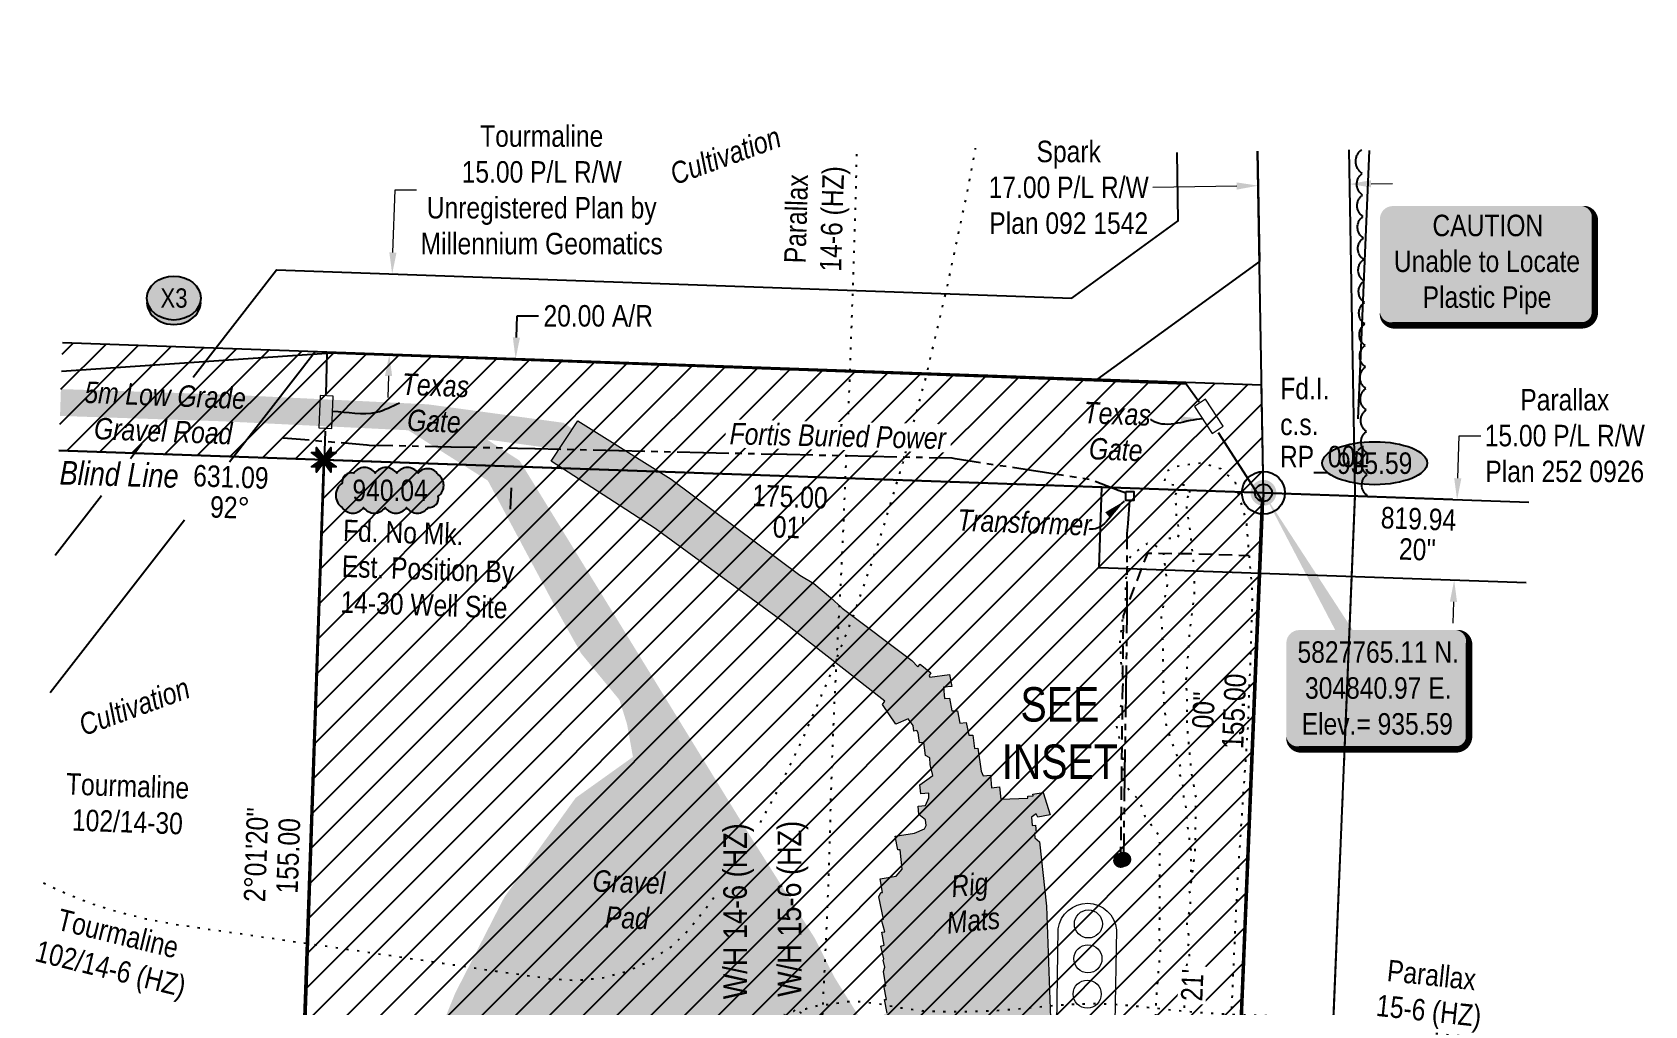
# Model space of a CAD drawing. Extents: x 303793 to 307741, y 5826902 to 5830455.
# Drawn here: x 306037 to 306787, y 5828066 to 5828519 of the extents above; entities that cross this region are included whole.
import ezdxf
from ezdxf.enums import TextEntityAlignment as Align

# ---------------------------------------------------------------- set-up
doc = ezdxf.new("R2010")
doc.units = 0
doc.header["$LTSCALE"] = 5
doc.header["$PDMODE"] = 35
doc.header["$PDSIZE"] = 0.5
for name, pattern in [('0', [1, 1, 0]), ('foc-ACCESSROAD', [3.75, 2.5, -1.25]), ('foc-DOT', [1, 0.2, -0.8]), ('foc-QUARTERLINE', [33, 25, -3, 2, -3]), ('foc-TOPO', [1, 0.2, -0.8]), ('POWERLINE5', [7.8, 2.4, -0.6, 0.6, -0.6, 0.6, -0.6, 2.4]), ('UG_PIPE', [1.875, 1.25, -0.625])]:
    doc.linetypes.add(name, pattern=pattern)
doc.layers.get('Defpoints').update_dxf_attribs({"color": 9})
for name, color, linetype in [('35', 37, 'Continuous'), ('AS-DRILL', 8, 'foc-DOT'), ('AS-DRILL-T', 8, 'Continuous'), ('AS-FENCE', 48, 'foc-FENCE'), ('AS-PIPE-UG', 44, 'UG_PIPE'), ('AS-POWER-EXISTING', 72, 'POWERLINE5'), ('AS-POWER-EXISTING-T', 72, 'Continuous'), ('AS-ROADS', 254, 'Continuous'), ('AS-SYMBOL', 7, 'Continuous'), ('CG-NOTES', 7, 'Continuous'), ('DETAIL-T', 7, 'Continuous'), ('F-RW', 190, 'Continuous'), ('F-WS', 190, 'foc-ACCESSROAD'), ('L-BD', 7, 'Continuous'), ('L-BD1', 253, 'Continuous'), ('L-MON', 1, 'Continuous'), ('L-SEC', 7, 'Continuous'), ('L-SECQ', 8, 'foc-QUARTERLINE'), ('P-CROSSINGS', 250, 'Continuous'), ('P-ELEVATION', 7, 'Continuous'), ('P-PROPOSED', 10, 'Continuous'), ('P-TXT', 4, 'Continuous'), ('T-BUSH', 110, '0'), ('T-GENERAL', 48, 'foc-TOPO')]:
    doc.layers.add(name, color=color, linetype=linetype)
for name, color, linetype, lineweight in [('AS-GENERAL', 48, 'Continuous', 18), ('C-WS-T', 13, 'Continuous', 9), ('F-RW-T', 190, 'Continuous', 9), ('F-WS-T', 190, 'Continuous', 9), ('T-TEXT', 48, 'Continuous', 18)]:
    doc.layers.add(name, color=color, linetype=linetype, lineweight=lineweight)
doc.layers.add('AS-STRUCTURE-H', color=7, linetype='Continuous', true_color=0xa8a8a8)
doc.layers.add('P-PROPOSED-EXISTING-H', color=7, linetype='Continuous', true_color=0xffeebd)
doc.styles.add('100L', font='ARIALN.TTF', dxfattribs={"height": 11})
doc.styles.add('80', font='ARIALN.TTF', dxfattribs={"height": 10})
doc.styles.add('80CG', font='ARIALN.TTF', dxfattribs={"height": 10})
doc.styles.add('80L', font='ARIALN.TTF', dxfattribs={"height": 10})
doc.styles.add('80LS', font='ARIALNI.TTF', dxfattribs={"height": 10})
doc.styles.add('Crossing', font='ARIALN.TTF', dxfattribs={"height": 10})
doc.styles.add('foc-LtypeFont', font='ARIALN.TTF', dxfattribs={"height": 7.35})
doc.linetypes.add('foc-FENCE', pattern='A,10,-1,["X",foc-LtypeFont,S=0.2,R=0,X=-0.625,Y=-0.75],-1.24', length=12.24)
doc.dimstyles.new('Compass 5 000', dxfattribs={"dimscale": 5, "dimtxt": 9, "dimasz": 2, "dimexe": 0.2, "dimexo": 0.0625, "dimgap": 0.5, "dimtad": 0, "dimtih": 1, "dimtoh": 1, "dimzin": 0, "dimdsep": 46, "dimtxsty": '80CG', "dimcen": 0.1, "dimse1": 1, "dimse2": 1, "dimclrd": 256, "dimclrt": 256, "dimaunit": 1, "dimadec": 4, "dimazin": 0, "dimtfac": 0.06, "dimtofl": 0, "dimtmove": 0, "dimatfit": 1, "dimfxl": 0.2, "dimtolj": 1, "dimtzin": 0, "dimlwd": -1, "dimarcsym": 0})
pattern_1 = [(45, (-851.238, 767.042), (-7.857126762, 7.857126762), [])]

# ---------------------------------------------------------------- blocks, each defined once
blk = doc.blocks.new('RISER')
h = blk.add_hatch(color=255)
h.dxf.hatch_style = 1
edge = h.paths.add_edge_path()
edge.add_arc((0, 0), 0.7, 0, 360)
blk.add_hatch(color=13).paths.add_polyline_path([(0.58, -0.15), (-0.58, -0.15, 0.774597)])
at = {"color": 13}
blk.add_line((-0.58, -0.15), (0.58, -0.15), dxfattribs=at)
blk.add_circle((0, 0), 0.6, dxfattribs=at)
blk = doc.blocks.new('fdia')
at = {"color": 255, "const_width": 1}
blk.add_lwpolyline([(-0.5, 0, 1), (0.5, 0, 1)], format="xyb", close=True, dxfattribs=at)
blk = doc.blocks.new('Fdiaa')
blk.add_blockref('fdia', (0, 0))
blk = doc.blocks.new('fdib')
at = {"color": 1, "const_width": 1.6}
blk.add_lwpolyline([(-0.4, 0, 1), (0.4, 0, 1)], format="xyb", close=True, dxfattribs=at)
at = {"color": 1}
blk.add_circle((0, 0), 0.8, dxfattribs=at)
blk = doc.blocks.new('Fdibb')
blk.add_blockref('fdib', (0, 0))
blk = doc.blocks.new('fdicc')
for name in ['Fdibb', 'Fdiaa']:
    blk.add_blockref(name, (0, 0))
blk = doc.blocks.new('FDI')
blk.add_blockref('fdicc', (0, 0))
blk = doc.blocks.new('TEMP')
h = blk.add_hatch(color=255)
h.dxf.hatch_style = 1
h.paths.add_polyline_path([(0, 0.25), (-0.67, 1.15), (-0.67, 0.67), (-1.15, 0.67), (-0.25, 0), (-1.15, -0.67), (-0.67, -0.67), (-0.67, -1.15), (0, -0.25), (0.67, -1.15), (0.67, -0.67), (1.15, -0.67), (0.25, 0), (1.15, 0.67), (0.67, 0.67), (0.67, 1.15)])
h.paths.add_polyline_path([(0.57, 0.85), (0.57, 0.57), (0.85, 0.57), (0.08, 0), (0.85, -0.57), (0.57, -0.57), (0.57, -0.85), (0, -0.08), (-0.57, -0.85), (-0.57, -0.57), (-0.85, -0.57), (-0.08, 0), (-0.85, 0.57), (-0.57, 0.57), (-0.57, 0.85), (0, 0.08)], flags=16)
h = blk.add_hatch(color=1)
h.dxf.hatch_style = 1
h.paths.add_polyline_path([(0, 0.08), (-0.57, 0.85), (-0.57, 0.57), (-0.85, 0.57), (-0.08, 0), (-0.85, -0.57), (-0.57, -0.57), (-0.57, -0.85), (0, -0.08), (0.57, -0.85), (0.57, -0.57), (0.85, -0.57), (0.08, 0), (0.85, 0.57), (0.57, 0.57), (0.57, 0.85)])
at = {"color": 1}
for p, q in [((-0.08, 0), (0.08, 0)), ((0, 0.08), (0, -0.08))]:
    blk.add_line(p, q, dxfattribs=at)
at = {"color": 255, "flags": 128}
blk.add_lwpolyline([(-0.25, 0), (-1.15, 0.67), (-0.67, 0.67), (-0.67, 1.15), (0, 0.25), (0.67, 1.15), (0.67, 0.67), (1.15, 0.67), (0.25, 0), (1.15, -0.67), (0.67, -0.67), (0.67, -1.15), (0, -0.25), (-0.67, -1.15), (-0.67, -0.67), (-1.15, -0.67)], close=True, dxfattribs=at)
at = {"color": 1, "flags": 128}
blk.add_lwpolyline([(-0.08, 0), (-0.85, 0.57), (-0.57, 0.57), (-0.57, 0.85), (0, 0.08), (0.57, 0.85), (0.57, 0.57), (0.85, 0.57), (0.08, 0), (0.85, -0.57), (0.57, -0.57), (0.57, -0.85), (0, -0.08), (-0.57, -0.85), (-0.57, -0.57), (-0.85, -0.57)], close=True, dxfattribs=at)
blk = doc.blocks.new('*D436')
at = {"layer": 'Defpoints', "color": 0, "transparency": 16777216}
for p in [(306606.97, 5828447.23), (306650.25, 5828401.8), (306607.75, 5828401.08)]:
    blk.add_point(p, dxfattribs=at)
at = {"layer": 'F-RW-T', "transparency": 16777216}
for p, q in [((306596.98, 5828447.07), (306557.87, 5828446.4)), ((306659.46, 5828448.12), (306669.46, 5828448.29))]:
    blk.add_line(p, q, dxfattribs=at)
for points in [[(306596.95, 5828448.73), (306597, 5828445.4), (306606.97, 5828447.23)], [(306659.44, 5828449.79), (306659.49, 5828446.46), (306649.47, 5828447.95)]]:
    blk.add_solid(points, dxfattribs=at)
at = {"layer": 'F-RW-T', "transparency": 16777216, "insert": (306518.78, 5828446.4), "char_height": 10, "attachment_point": 5, "style": '80CG'}
blk.add_mtext('\\A1;Spark\\P17.00 P/L R/W\\PPlan 092 1542', dxfattribs=at)
blk = doc.blocks.new('we')
at = {"layer": 'P-ELEVATION'}
h = blk.add_hatch(color=111, dxfattribs=at)
h.dxf.hatch_style = 1
edge = h.paths.add_edge_path()
edge.add_ellipse((0, 0), major_axis=(-24.38, 0), ratio=0.410256, start_angle=0, end_angle=360)
at = {"layer": 'P-ELEVATION', "color": 7, "flags": 128}
blk.add_lwpolyline([(0, 0, 12.5, 0, 0), (-12.42, -6.43, 0, 0, 0)], format="xyseb", dxfattribs=at)
at = {"layer": 'P-ELEVATION', "color": 7}
blk.add_ellipse((0, 0), major_axis=(-24.38, 0), ratio=0.410256, dxfattribs=at)
at = {"layer": 'P-ELEVATION', "style": '80'}
blk.add_attdef('ELEVATION', text='', height=10, dxfattribs=at).set_placement((0, 0), align=Align.MIDDLE_CENTER)
blk = doc.blocks.new('wa')
at = {"layer": 'P-ELEVATION'}
h = blk.add_hatch(color=111, dxfattribs=at)
h.dxf.hatch_style = 1
edge = h.paths.add_edge_path()
edge.add_arc((-17.35, -4.5), 6.1, 215, 325)
edge.add_arc((-7.35, -4.5), 6.1, 215, 325)
edge.add_arc((2.65, -4.5), 6.1, 215, 325)
edge.add_arc((12.65, -4.5), 6.1, 215, 325)
edge.add_arc((18.14, -3.7), 4.32, 263.43363, 373.43363)
edge.add_arc((18.85, 2.3), 6.1, 305, 415)
edge.add_arc((17.45, 4.39), 5.69, 30.69553, 140.69553)
edge.add_arc((8.05, 4.5), 6.1, 35, 145)
edge.add_arc((-1.95, 4.5), 6.1, 35, 145)
edge.add_arc((-11.95, 4.5), 6.1, 35, 145)
edge.add_arc((-18.04, 3.81), 4.33, 75.42608, 185.42608)
edge.add_arc((-18.36, -2.3), 6.96, 125, 235)
at = {"color": 240, "flags": 128}
blk.add_lwpolyline([(-22.35, -8, 0.520567), (-12.35, -8, 0.520567), (-2.35, -8, 0.520567), (7.65, -8, 0.520567), (17.65, -8, 0.520567), (22.35, -2.7, 0.520567), (22.35, 7.3, 0.520567), (13.05, 8, 0.520567), (3.05, 8, 0.520567), (-6.95, 8, 0.520567), (-16.95, 8, 0.520567), (-22.35, 3.4, 0.520567)], format="xyb", close=True, dxfattribs=at)
at = {"layer": 'P-ELEVATION', "color": 240, "flags": 128}
blk.add_lwpolyline([(0, 0, 12.5, 0, 0), (-12.42, -6.43, 0, 0, 0)], format="xyseb", dxfattribs=at)
at = {"layer": 'P-ELEVATION', "color": 240, "style": '80'}
blk.add_attdef('ELEVATION', text='', height=10, dxfattribs=at).set_placement((0, 0), align=Align.MIDDLE_CENTER)
blk = doc.blocks.new('*U447')
h = blk.add_hatch(color=254)
edge = h.paths.add_edge_path()
edge.add_line((-36.5, -28.5), (36.5, -28.5))
edge.add_arc((36.5, -22.5), 6, 270, 360)
edge.add_line((42.5, -22.5), (42.5, 21))
edge.add_arc((36.5, 21), 6, 0, 90)
edge.add_line((36.5, 27), (-36.5, 27))
edge.add_arc((-36.5, 21), 6, 90, 180)
edge.add_line((-42.5, 21), (-42.5, -22.5))
edge.add_arc((-36.5, -22.5), 6, 180, 270)
at = {"color": 1, "flags": 128}
blk.add_lwpolyline([(-53.18, 90.85, 0, 10, 0), (0, 0, 5, 5, 0)], format="xyseb", dxfattribs=at)
blk.add_lwpolyline([(-36.5, -28.5, 3, 3, 0), (36.5, -28.5, 3, 3, 0.414214), (42.5, -22.5, 3, 3, 0), (42.5, 21, 3, 0, 0.414214), (36.5, 27, 0, 0, 0), (-36.5, 27, 0, 0, 0.414214), (-42.5, 21, 0, 0, 0), (-42.5, -22.5, 0, 3, 0.414214)], format="xyseb", close=True, dxfattribs=at)
at = {"color": 1, "style": '80'}
blk.add_attdef('ENTER_TEXT_001', (-35.99, -5), '', height=10, dxfattribs=at)
blk = doc.blocks.new('*D450')
at = {"layer": 'Defpoints', "color": 0, "linetype": 'Continuous', "transparency": 16777216}
for p in [(306261.43, 5828366.62), (306275.3, 5828366.13), (306273.53, 5828316.16)]:
    blk.add_point(p, dxfattribs=at)
at = {"layer": 'P-TXT', "transparency": 16777216}
for p, q in [((306261.78, 5828376.61), (306262.13, 5828386.61)), ((306262.13, 5828386.61), (306272.13, 5828386.61)), ((306259.31, 5828306.66), (306258.96, 5828296.67))]:
    blk.add_line(p, q, dxfattribs=at)
at = {"layer": 'P-TXT', "linetype": 'Continuous', "transparency": 16777216}
for points in [[(306260.11, 5828376.67), (306263.44, 5828376.55), (306261.43, 5828366.62)], [(306257.64, 5828306.72), (306260.97, 5828306.6), (306259.66, 5828316.65)]]:
    blk.add_solid(points, dxfattribs=at)
at = {"layer": 'P-TXT', "linetype": 'Continuous', "transparency": 16777216, "insert": (306299.87, 5828386.61), "char_height": 10, "attachment_point": 5, "style": '80CG'}
blk.add_mtext('\\A1;20.00 A/R', dxfattribs=at)
blk = doc.blocks.new('*U498')
h = blk.add_hatch(color=50)
edge = h.paths.add_edge_path()
edge.add_line((-44, -28.5), (44, -28.5))
edge.add_arc((44, -22.5), 6, 270, 360)
edge.add_line((50, -22.5), (50, 21))
edge.add_arc((44, 21), 6, 0, 90)
edge.add_line((44, 27), (-44, 27))
edge.add_arc((-44, 21), 6, 90, 180)
edge.add_line((-50, 21), (-50, -22.5))
edge.add_arc((-44, -22.5), 6, 180, 270)
at = {"color": 240, "flags": 128}
blk.add_lwpolyline([(-44, -28.5, 3, 3, 0), (44, -28.5, 3, 3, 0.414214), (50, -22.5, 3, 3, 0), (50, 21, 3, 0, 0.414214), (44, 27, 0, 0, 0), (-44, 27, 0, 0, 0.414214), (-50, 21, 0, 0, 0), (-50, -22.5, 0, 3, 0.414214)], format="xyseb", close=True, dxfattribs=at)
at = {"color": 240, "style": '80'}
blk.add_attdef('ENTER_TEXT_001', (-26.85, -4.92), '', height=10, dxfattribs=at)
blk = doc.blocks.new('*D501')
at = {"layer": 'Defpoints', "color": 0, "transparency": 16777216}
for p in [(306203.11, 5828406.17), (306203.98, 5828406.14), (306201.79, 5828368.72)]:
    blk.add_point(p, dxfattribs=at)
at = {"layer": 'F-RW-T', "transparency": 16777216}
for p, q in [((306204.33, 5828416.13), (306205.36, 5828445.23)), ((306205.36, 5828445.23), (306215.36, 5828445.23)), ((306202.3, 5828358.7), (306201.95, 5828348.71))]:
    blk.add_line(p, q, dxfattribs=at)
for points in [[(306202.66, 5828416.19), (306206, 5828416.07), (306203.98, 5828406.14)], [(306200.64, 5828358.76), (306203.97, 5828358.64), (306202.65, 5828368.69)]]:
    blk.add_solid(points, dxfattribs=at)
at = {"layer": 'F-RW-T', "transparency": 16777216, "insert": (306273.56, 5828445.23), "char_height": 10, "attachment_point": 5, "style": '80CG'}
blk.add_mtext('\\A1;Tourmaline\\P15.00 P/L R/W\\PUnregistered Plan by\\PMillennium Geomatics', dxfattribs=at)
blk = doc.blocks.new('*D502')
at = {"layer": 'Defpoints', "color": 0, "transparency": 16777216}
for p in [(306719.49, 5828300.42), (306698.15, 5828263.65), (306718.16, 5828262.94)]:
    blk.add_point(p, dxfattribs=at)
at = {"layer": 'F-RW-T', "transparency": 16777216}
for p, q in [((306699.83, 5828311.12), (306700.53, 5828330.9)), ((306700.53, 5828330.9), (306710.53, 5828330.9)), ((306697.8, 5828253.66), (306697.45, 5828243.66))]:
    blk.add_line(p, q, dxfattribs=at)
for points in [[(306698.16, 5828311.18), (306701.5, 5828311.06), (306699.48, 5828301.12)], [(306696.14, 5828253.72), (306699.47, 5828253.6), (306698.15, 5828263.65)]]:
    blk.add_solid(points, dxfattribs=at)
at = {"layer": 'F-RW-T', "transparency": 16777216, "insert": (306749.61, 5828330.9), "char_height": 10, "attachment_point": 5, "style": '80CG'}
blk.add_mtext('\\A1;Parallax\\P15.00 P/L R/W\\PPlan 252 0926', dxfattribs=at)
blk = doc.blocks.new('xing2')
h = blk.add_hatch(color=50)
h.dxf.hatch_style = 1
edge = h.paths.add_edge_path()
edge.add_ellipse((0, 0), major_axis=(-12.5, 0), ratio=0.816297, start_angle=0, end_angle=360)
h = blk.add_hatch(color=250)
h.dxf.hatch_style = 1
edge = h.paths.add_edge_path()
edge.add_ellipse((0, -2.05), major_axis=(-12.5, 0), ratio=0.816297, start_angle=0, end_angle=180)
edge.add_line((12.5, -2.05), (12.5, 0))
edge.add_ellipse((0, 0), major_axis=(-12.5, 0), ratio=0.816297, start_angle=0, end_angle=180, ccw=False)
edge.add_line((-12.5, 0), (-12.5, -2.05))
at = {"color": 250}
blk.add_ellipse((0, 0), major_axis=(-12.5, 0), ratio=0.816297, dxfattribs=at)
blk.add_ellipse((0, -2.05), major_axis=(-12.5, 0), ratio=0.816297, start_param=0, end_param=3.141593, dxfattribs=at)
at = {"color": 250, "style": 'Crossing'}
blk.add_attdef('CROSSING', text='', height=9, dxfattribs=at).set_placement((0.09, 0.02), align=Align.MIDDLE_CENTER)
at = {"color": 250, "style": 'Crossing', "flags": 1}
for tag, p in [('OWNER', (0.09, -12.49)), ('DESCRIPTION', (0.09, -25.77)), ('LOCATION', (0.09, -39.3)), ('DWG_REF', (0.09, -52.84))]:
    blk.add_attdef(tag, text='', height=9, dxfattribs=at).set_placement(p, align=Align.MIDDLE_CENTER)

msp = doc.modelspace()

# ---------------------------------------------------------------- hatches: boundary and pattern name
at = {"layer": 'AS-ROADS'}
h = msp.add_hatch(color=256, dxfattribs=at)
h.dxf.hatch_style = 1
h.paths.add_polyline_path([(306210.766, 5828333.883), (306248.504, 5828310.002), (306281.377, 5828248.481), (306291.923, 5828229.593), (306309.763, 5828207.968), (306313.266, 5828196.712), (306316.019, 5828181.453), (306289.363, 5828162.427), (306256.166, 5828116.204), (306233.343, 5828071.646), (306216.687, 5828030.541), (306227.097, 5828013.371), (306232.822, 5827991.518), (306255.203, 5827983.713), (306299.655, 5827978.116), (306341.946, 5827982.29), (306382.272, 5827981.01), (306416.838, 5827978.451), (306436.041, 5828007.885), (306429, 5828048.197), (306409.797, 5828078.911), (306400.502, 5828097.339), (306370.601, 5828144.608), (306263.26, 5828319.33), (306245.703, 5828330.681)])
at = {"layer": 'AS-STRUCTURE-H'}
h = msp.add_hatch(color=256, dxfattribs=at)
h.dxf.hatch_style = 1
h.paths.add_polyline_path([(306277.903, 5828319.106), (306290.354, 5828337.896), (306333.729, 5828310.763), (306393.602, 5828266.074), (306400.255, 5828262.084), (306407.972, 5828255.699), (306413.294, 5828250.645), (306445.789, 5828226.408), (306448.52, 5828223.34), (306449.706, 5828224.592), (306454.647, 5828220.575), (306453.791, 5828219.323), (306454.12, 5828218.599), (306463.343, 5828219.784), (306464.397, 5828214.318), (306460.51, 5828213.857), (306461.037, 5828208.655), (306463.343, 5828208.853), (306464.337, 5828202.911), (306466.972, 5828202.846), (306468.158, 5828197.116), (306470.991, 5828197.511), (306472.32, 5828191.632), (306474.164, 5828191.632), (306474.889, 5828185.376), (306476.536, 5828185.507), (306478.058, 5828174.82), (306479.047, 5828172.647), (306482.34, 5828173.042), (306482.807, 5828167.036), (306486.628, 5828167.497), (306487.187, 5828161.878), (306499.824, 5828162.31), (306499.757, 5828163.176), (306502.22, 5828163.442), (306502.154, 5828164.107), (306506.881, 5828164.906), (306510.077, 5828154.523), (306504.351, 5828153.458), (306503.685, 5828155.056), (306501.43, 5828153.477), (306501.719, 5828149.645), (306503.399, 5828149.803), (306503.582, 5828146.234), (306502.9, 5828146.024), (306503.005, 5828143.872), (306505.21, 5828142.009), (306508.381, 5828111.997), (306511.098, 5828038.243), (306435.164, 5828030.676), (306434.466, 5828038.086), (306437.931, 5828038.765), (306432.863, 5828061.79), (306434.366, 5828062.284), (306433.095, 5828068.594), (306434.027, 5828068.636), (306432.714, 5828074.943), (306433.688, 5828075.07), (306432.585, 5828081.716), (306433.223, 5828083.671), (306432.5, 5828086.987), (306432.713, 5828087.582), (306431.435, 5828093.466), (306432.881, 5828093.848), (306431.775, 5828099.969), (306433.264, 5828100.139), (306431.69, 5828105.717), (306432.626, 5828106.014), (306430.456, 5828116.397), (306431.307, 5828118.395), (306432.072, 5828118.48), (306431.009, 5828124.771), (306438.475, 5828126.003), (306441.225, 5828129.339), (306440.432, 5828138.247), (306439.322, 5828138.204), (306438.041, 5828144.693), (306447.054, 5828145.985), (306451.751, 5828147.992), (306452.52, 5828149.571), (306452.178, 5828152.175), (306449.018, 5828154.694), (306448.722, 5828158.596), (306452.181, 5828158.852), (306453.675, 5828162.481), (306453.675, 5828164.572), (306449.96, 5828164.316), (306449.533, 5828168.5), (306452.78, 5828170.816), (306455.565, 5828172.853), (306454.333, 5828177.985), (306454.128, 5828181.132), (306452.075, 5828182.158), (306451.39, 5828188.247), (306449.405, 5828188.111), (306448.789, 5828192.695), (306448.173, 5828193.721), (306446.736, 5828193.516), (306446.39, 5828196.058), (306444.131, 5828199.205), (306438.314, 5828196.674), (306432.154, 5828205.91), (306433.235, 5828207.417), (306385.934, 5828244.386), (306326.36, 5828287.682)])
at = {"layer": 'P-PROPOSED-EXISTING-H'}
h = msp.add_hatch(dxfattribs=at)
h.set_pattern_fill('ANSI31', color=256, scale=3.499734, style=0)
h.set_pattern_definition(pattern_1)
h.paths.add_polyline_path([(306048.854, 5828324.097), (306609.389, 5828304.305), (306608.545, 5828354.362), (306050.618, 5828374.062)])
h = msp.add_hatch(dxfattribs=at)
h.set_pattern_fill('ANSI31', color=256, scale=3.499734, style=0)
h.set_pattern_definition(pattern_1)
h.paths.add_polyline_path([(306609.389, 5828304.305), (306593.506, 5827917.16), (306158.46, 5827932.521), (306172.132, 5828319.744)])

# ---------------------------------------------------------------- linework, layer by layer
at = {"layer": '35', "color": 3}
msp.add_circle((306609.391, 5828304.338), 9.999, dxfattribs=at)
at = {"layer": 'AS-DRILL', "flags": 128}
for points in [[(306375.355, 5828151.046), (306383.879, 5828166.811), (306395.473, 5828190.842), (306407.297, 5828218.116), (306419.26, 5828248.862), (306430.783, 5828282.379), (306441.763, 5828318.569), (306452.349, 5828358.078), (306462.139, 5828399.545), (306471.234, 5828442.416), (306475.476, 5828464.716)], [(306403.825, 5828051.273), (306403.829, 5828051.383), (306404.555, 5828068.292), (306405.433, 5828085.896), (306406.255, 5828103.953), (306407.028, 5828122.687), (306407.641, 5828141.778), (306408.137, 5828161.098), (306408.782, 5828180.988), (306409.606, 5828201.622), (306410.612, 5828222.423), (306411.714, 5828243.121), (306412.863, 5828264.367), (306413.859, 5828285.519), (306414.776, 5828307.85), (306415.804, 5828330.452), (306416.774, 5828353.482), (306417.568, 5828375.868), (306417.821, 5828382.814), (306418.364, 5828398.905), (306419.138, 5828422.042), (306419.818, 5828445.334), (306420.071, 5828455.407), (306420.181, 5828465.33)], [(306041.749, 5828122.883), (306052.779, 5828117.725), (306064.826, 5828113.04), (306077.059, 5828109.248), (306089.423, 5828106.227), (306101.985, 5828103.773), (306114.398, 5828101.975), (306126.812, 5828100.203), (306139.324, 5828098.377), (306151.936, 5828096.546), (306164.474, 5828094.744), (306177.086, 5828092.914), (306189.673, 5828091.084), (306202.285, 5828089.254), (306214.945, 5828087.372), (306227.357, 5828085.549), (306239.818, 5828083.7), (306252.405, 5828081.87), (306264.894, 5828080.095), (306277.358, 5828078.321), (306289.736, 5828077.525), (306301.592, 5828078.678), (306312.868, 5828081.605), (306323.719, 5828086.425), (306333.723, 5828093.206), (306338.916, 5828097.927), (306342.13, 5828101.351), (306342.576, 5828101.859), (306351.48, 5828113.062), (306354.181, 5828117.001)], [(306391.385, 5828063.743), (306391.385, 5828063.743), (306391.178, 5828063.576), (306390.685, 5828063.12), (306390.015, 5828062.647), (306388.968, 5828062.113), (306387.996, 5828061.576), (306387.004, 5828061.166), (306386.505, 5828061.211), (306386.316, 5828061.493), (306386.067, 5828061.528), (306386.886, 5828061.346), (306388.777, 5828061.095), (306390.642, 5828060.795), (306392.608, 5828060.541), (306394.657, 5828060.459), (306396.061, 5828059.928), (306396.847, 5828058.921), (306397.18, 5828058.482), (306397.929, 5828057.827), (306397.956, 5828057.876), (306396.813, 5828058.697), (306395.738, 5828059.34), (306395.141, 5828060.065), (306394.877, 5828060.976), (306394.513, 5828061.866), (306393.897, 5828062.742), (306393.627, 5828063.503), (306393.697, 5828064.001), (306393.713, 5828064.4), (306393.919, 5828064.542), (306394.739, 5828064.409), (306395.759, 5828064.269), (306396.084, 5828064.256), (306396.414, 5828064.368), (306397.049, 5828064.592), (306399.304, 5828065.303), (306402.832, 5828065.937), (306407.253, 5828066.386), (306412.341, 5828067.234), (306417.821, 5828067.866), (306423.59, 5828067.61), (306430.754, 5828066.573), (306439.995, 5828064.903), (306450.894, 5828063.417), (306462.96, 5828062.935), (306475.054, 5828063.177), (306486.506, 5828063.62), (306497.274, 5828064.491), (306507.8, 5828065.547), (306518.793, 5828066.409), (306530.367, 5828066.772), (306542.608, 5828066.308), (306555.344, 5828065.073), (306569.095, 5828063.573), (306582.384, 5828062.417), (306594.815, 5828061.695), (306606.809, 5828061.291), (306619.099, 5828060.8), (306631.632, 5828059.498), (306643.883, 5828058.033), (306655.896, 5828056.853), (306669.069, 5828055.301), (306682.514, 5828053.637), (306695.643, 5828052.237), (306708.409, 5828051.127), (306720.117, 5828050.459), (306729.442, 5828050.311)]]:
    msp.add_lwpolyline(points, dxfattribs=at)
at = {"layer": 'AS-FENCE', "flags": 128}
for points in [[(306050.156, 5828360.966), (306173.516, 5828369.326), (306173.178, 5828350.221)], [(306174.183, 5828369.526), (306573.501, 5828355.021), (306579.466, 5828346.661)], [(306588.283, 5828332.411), (306608.538, 5828301.131), (306592.883, 5827917.691), (306159.546, 5827933.258), (306172.983, 5828333.016)]]:
    msp.add_lwpolyline(points, dxfattribs=at)
at = {"layer": 'AS-GENERAL', "flags": 128}
for points in [[(306170.506, 5828349.576), (306169.826, 5828334.518), (306175.973, 5828334.231), (306176.583, 5828349.348)], [(306577.283, 5828344.573), (306585.538, 5828331.896), (306590.618, 5828335.281), (306582.391, 5828347.913)]]:
    msp.add_lwpolyline(points, close=True, dxfattribs=at)
msp.add_lwpolyline([(306434.366, 5828062.284), (306433.095, 5828068.594), (306434.027, 5828068.636), (306432.714, 5828074.943), (306433.688, 5828075.07), (306432.585, 5828081.716), (306433.223, 5828083.671), (306432.5, 5828086.987), (306432.713, 5828087.582), (306431.435, 5828093.466), (306432.881, 5828093.848), (306431.775, 5828099.969), (306433.264, 5828100.139), (306431.69, 5828105.717), (306432.626, 5828106.014), (306430.456, 5828116.397), (306431.307, 5828118.395), (306432.072, 5828118.48), (306431.009, 5828124.771), (306438.475, 5828126.003), (306441.225, 5828129.339), (306440.432, 5828138.247), (306439.322, 5828138.204), (306438.041, 5828144.693), (306447.054, 5828145.985), (306451.751, 5828147.992), (306452.52, 5828149.571), (306452.178, 5828152.175), (306449.018, 5828154.694), (306448.722, 5828158.596), (306452.181, 5828158.852), (306453.675, 5828162.481), (306453.675, 5828164.572), (306449.96, 5828164.316), (306449.533, 5828168.5), (306452.78, 5828170.816), (306455.565, 5828172.853), (306454.333, 5828177.985), (306454.128, 5828181.132), (306452.075, 5828182.158), (306451.39, 5828188.247), (306449.405, 5828188.111), (306448.789, 5828192.695), (306448.173, 5828193.721), (306446.736, 5828193.516), (306446.39, 5828196.058), (306444.131, 5828199.205), (306438.314, 5828196.674), (306432.154, 5828205.91), (306433.235, 5828207.417), (306385.934, 5828244.386), (306326.36, 5828287.682), (306277.903, 5828319.106), (306290.354, 5828337.896), (306333.729, 5828310.763), (306393.602, 5828266.074), (306400.255, 5828262.084), (306407.972, 5828255.699), (306413.294, 5828250.645), (306445.789, 5828226.408), (306448.52, 5828223.34), (306449.706, 5828224.592), (306454.647, 5828220.575), (306453.791, 5828219.323), (306454.12, 5828218.599), (306463.343, 5828219.784), (306464.397, 5828214.318), (306460.51, 5828213.857), (306461.037, 5828208.655), (306463.343, 5828208.853), (306464.337, 5828202.911), (306466.972, 5828202.846), (306468.158, 5828197.116), (306470.991, 5828197.511), (306472.32, 5828191.632), (306474.164, 5828191.632), (306474.889, 5828185.376), (306476.536, 5828185.507), (306478.058, 5828174.82), (306479.047, 5828172.647), (306482.34, 5828173.042), (306482.807, 5828167.036), (306486.628, 5828167.497), (306487.187, 5828161.878), (306499.824, 5828162.31), (306499.757, 5828163.176), (306502.22, 5828163.442), (306502.154, 5828164.107), (306506.881, 5828164.906), (306510.077, 5828154.523), (306504.351, 5828153.458), (306503.685, 5828155.056), (306501.43, 5828153.477), (306501.719, 5828149.645), (306503.399, 5828149.803), (306503.582, 5828146.234), (306502.9, 5828146.024), (306503.005, 5828143.872), (306505.21, 5828142.009), (306508.381, 5828111.997), (306511.098, 5828038.243)], dxfattribs=at)
msp.add_lwpolyline([(306513.92, 5828101.436, -0.8978526), (306541.04, 5828101.054), (306540.246, 5828057.896, -0.9212411), (306513.296, 5828057.122)], format="xyb", close=True, dxfattribs=at)
at = {"layer": 'AS-GENERAL'}
for centre in [(306527.944, 5828103.774), (306527.726, 5828087.573), (306527.378, 5828071.151)]:
    msp.add_circle(centre, 6.526, dxfattribs=at)
at = {"layer": 'AS-PIPE-UG', "flags": 128}
msp.add_lwpolyline([(306543.008, 5828133.341), (306544.298, 5828247.188), (306555.538, 5828276.251), (306576.301, 5828276.141), (306602.776, 5828275.128)], dxfattribs=at)
at = {"layer": 'AS-POWER-EXISTING', "flags": 128}
for points in [[(306153.328, 5828329.941), (306193.318, 5828326.581), (306262.331, 5828325.148), (306348.918, 5828323.118), (306464.448, 5828320.561), (306528.791, 5828310.608), (306545.328, 5828304.268)], [(306544.358, 5828133.826), (306546.006, 5828246.601), (306545.993, 5828285.488), (306547.286, 5828300.836)]]:
    msp.add_lwpolyline(points, dxfattribs=at)
at = {"layer": 'AS-POWER-EXISTING', "linetype": 'Continuous', "flags": 128}
msp.add_lwpolyline([(306545.328, 5828304.913), (306549.159, 5828304.913), (306549.159, 5828300.836), (306545.328, 5828300.836)], close=True, dxfattribs=at)
at = {"layer": 'AS-ROADS', "const_width": 12.499, "flags": 128}
msp.add_lwpolyline([(306284.422, 5828328.944), (306281.451, 5828330.913), (306219.88, 5828339.292), (306124.813, 5828343.871), (306049.64, 5828346.353)], dxfattribs=at)
at = {"layer": 'F-RW', "flags": 128}
for points in [[(306111.425, 5828358.085), (306150.218, 5828408.036), (306520.309, 5828394.969), (306569.749, 5828430.831), (306569.212, 5828462.624)], [(306606.704, 5828463.258), (306607.571, 5828411.942), (306531.92, 5828357.068), (306168.089, 5828369.914), (306128.287, 5828318.664)], [(306657.937, 5827768.209), (306658.966, 5827790.819), (306632.082, 5827820.264), (306591.36, 5827864.866), (306609.391, 5828304.338), (306606.704, 5828463.258)], [(306649.194, 5828463.977), (306651.902, 5828303.826), (306634.538, 5827880.602), (306663.466, 5827848.918), (306702.219, 5827806.473), (306700.39, 5827766.278)], [(306082.146, 5828320.383), (306084.041, 5828322.823), (306087.555, 5828327.348)], [(306731.629, 5828262.469), (306532.905, 5828269.485), (306534.228, 5828306.959), (306732.952, 5828299.942)], [(306047.131, 5828275.296), (306068.764, 5828303.152)], [(306107.305, 5828291.646), (306044.869, 5828211.251)]]:
    msp.add_lwpolyline(points, dxfattribs=at)
at = {"layer": 'F-WS', "flags": 128}
msp.add_lwpolyline([(306048.854, 5828324.097), (306172.132, 5828319.744), (306159.783, 5827969.989), (306036.504, 5827974.342)], dxfattribs=at)
at = {"layer": 'L-SEC', "flags": 128}
msp.add_lwpolyline([(306697.343, 5828301.2), (306048.854, 5828324.097)], dxfattribs=at)
at = {"layer": 'L-SECQ'}
msp.add_line((306658.548, 5828463.588), (306651.86, 5828302.806), dxfattribs=at)
at = {"layer": 'L-SECQ', "flags": 128}
msp.add_lwpolyline([(306651.86, 5828302.806), (306634.538, 5827880.602), (306632.082, 5827820.264), (306630.106, 5827772.12)], dxfattribs=at)
at = {"layer": 'P-PROPOSED', "flags": 128}
msp.add_lwpolyline([(306048.854, 5828324.097), (306609.389, 5828304.305), (306608.545, 5828354.362), (306050.618, 5828374.062)], dxfattribs=at)
msp.add_lwpolyline([(306609.389, 5828304.305), (306593.506, 5827917.16), (306158.46, 5827932.521), (306172.132, 5828319.744)], close=True, dxfattribs=at)
at = {"layer": 'T-BUSH', "flags": 128}
msp.add_lwpolyline([(306657.859, 5828302.905, -0.5205671), (306657.694, 5828312.903, -0.5205671), (306657.528, 5828322.901, -0.5205671), (306657.363, 5828332.898, -0.5205671), (306657.198, 5828342.896, -0.5205671), (306657.032, 5828352.894, -0.5205671), (306656.867, 5828362.892, -0.5205671), (306656.701, 5828372.89, -0.5205671), (306656.536, 5828382.888, -0.5205671), (306656.371, 5828392.886, -0.5205671), (306656.205, 5828402.884, -0.5205671), (306656.04, 5828412.881, -0.5205671), (306655.875, 5828422.879, -0.5205671), (306655.709, 5828432.877, -0.5205671), (306655.544, 5828442.875, -0.5205671), (306655.378, 5828452.873, -0.5205671), (306655.193, 5828464.076, -0.5205671)], format="xyb", dxfattribs=at)
at = {"layer": 'T-GENERAL', "flags": 128}
for points in [[(306575.194, 5828304.54), (306574.297, 5828307.817), (306566.787, 5828307.985), (306563.472, 5828309.495), (306564.399, 5828314.533), (306569.231, 5828316.813), (306580.705, 5828318.423), (306589.491, 5828315.607), (306596.185, 5828309.258), (306601.335, 5828291.241), (306604.266, 5828256.536), (306602.212, 5828197.484), (306597.234, 5828124.095), (306594.665, 5828068.283), (306591.918, 5828013.134), (306590.028, 5827957.978), (306588.484, 5827933.097), (306586.334, 5827927.902), (306583.032, 5827925.814), (306580.403, 5827924.197), (306580.403, 5827922.85), (306578.103, 5827920.684), (306572.914, 5827919.674), (306569.537, 5827925.33), (306569.763, 5827928.126)], [(306575.819, 5828122.806), (306577.66, 5828137.317), (306578.023, 5828162.663), (306575.994, 5828173.99), (306573.965, 5828195.46), (306573.965, 5828205.773), (306573.458, 5828217.157), (306575.15, 5828239.641), (306576.272, 5828248.23), (306577.268, 5828257.057), (306577.338, 5828267.959), (306575.088, 5828288.976), (306573.701, 5828297.078), (306574.235, 5828302.301), (306575.194, 5828304.54), (306572.848, 5828305.713), (306569.329, 5828305.286), (306568.156, 5828303.048), (306568.583, 5828298.997), (306568.796, 5828293.453), (306570.182, 5828286.524), (306569.436, 5828282.899), (306564.957, 5828283.113)], [(306569.763, 5827928.126), (306566.811, 5827935.32), (306565.704, 5827939.194), (306565.642, 5827946.265), (306565.396, 5827956.964), (306565.54, 5827968.908), (306565.048, 5827980.725), (306564.557, 5827983.971), (306565.147, 5827985.643), (306567.213, 5827993.624), (306566.82, 5828004.343), (306567.239, 5828009.155), (306566.253, 5828011.065), (306566.376, 5828014.639), (306567.239, 5828015.686), (306567.424, 5828017.412), (306566.869, 5828018.213), (306566.992, 5828020.246), (306567.301, 5828025.07), (306567.855, 5828025.933), (306567.362, 5828027.597), (306567.301, 5828029.569), (306567.671, 5828031.356), (306569.276, 5828042.156), (306568.474, 5828043.389), (306568.721, 5828045.237), (306569.399, 5828046.778), (306570.755, 5828050.722), (306570.635, 5828052.66), (306570.82, 5828056.11), (306571.437, 5828058.452), (306572.484, 5828059.992), (306572.671, 5828065.37), (306573.472, 5828073.757), (306574.397, 5828078.07), (306574.335, 5828079.981), (306573.226, 5828081.706), (306573.657, 5828083.863), (306574.027, 5828086.204), (306574.829, 5828086.772), (306574.952, 5828089.298), (306573.966, 5828092.194), (306575.137, 5828096.021), (306574.386, 5828100.473), (306573.728, 5828105.077), (306574.541, 5828107.592), (306575.431, 5828111.152), (306575.432, 5828117.699), (306575.006, 5828119.247), (306575.819, 5828122.806), (306575.686, 5828132.131), (306575.686, 5828138.142), (306575.067, 5828140.679), (306574.943, 5828144.083), (306574.634, 5828144.887), (306574.386, 5828147.858), (306574.077, 5828150.333), (306573.455, 5828156.229), (306573.331, 5828158.952), (306572.65, 5828160.313), (306572.155, 5828164.707), (306572.093, 5828167.925), (306571.471, 5828170.362), (306570.914, 5828171.352), (306570.852, 5828172.528), (306570.295, 5828173.828), (306570.852, 5828174.88), (306570.914, 5828176.674), (306570.171, 5828178.778), (306570.047, 5828180.14), (306566.689, 5828188.755), (306564.242, 5828196.093), (306563.1, 5828208.486), (306562.613, 5828234.79), (306561.961, 5828246.857), (306564.736, 5828261.757), (306562.942, 5828276.433), (306558.537, 5828280.51), (306555.275, 5828280.836), (306549.239, 5828276.27), (306546.303, 5828273.172), (306545.161, 5828262.246), (306545.161, 5828251.484), (306543.693, 5828244.798), (306542.551, 5828235.666), (306543.04, 5828226.208), (306544.019, 5828216.913), (306543.569, 5828207.625), (306541.935, 5828199.782), (306540.954, 5828195.86), (306542.752, 5828187.852), (306543.896, 5828180.335), (306543.733, 5828171.021), (306544.564, 5828168.732), (306551.485, 5828161.297), (306554.275, 5828153.747), (306560.99, 5828144.763), (306561.095, 5828129.879), (306561.095, 5828113.873), (306560.888, 5828097.041), (306561.405, 5828092.085), (306559.652, 5828072.611), (306559.133, 5828062.217), (306558.718, 5828058.276), (306558.096, 5828056.409), (306558.199, 5828054.128), (306559.548, 5828052.987), (306558.926, 5828045.832), (306558.511, 5828041.58), (306558.407, 5828039.921), (306558.096, 5828037.743), (306558.303, 5828035.046), (306557.265, 5828033.768), (306553.82, 5828033.638), (306550.635, 5828033.768), (306546.93, 5828036.692)]]:
    msp.add_lwpolyline(points, dxfattribs=at)

# ---------------------------------------------------------------- block references
at = {"layer": 'AS-SYMBOL', "xscale": 4.999619900000007, "yscale": 4.999619900000007, "zscale": 4.999619900000007}
for p in [(306542.996, 5828133.351), (306544.388, 5828133.821)]:
    msp.add_blockref('RISER', p, dxfattribs=at)
at = {"layer": 'CG-NOTES', "color": 3}
ref = msp.add_blockref('*U498', (306713.602, 5828410.757), dxfattribs=dict(at, xscale=0.99992398, yscale=0.99992398, zscale=0.99992398))
ref.add_attrib('ENTER_TEXT_001', 'CAUTION', (306688.037, 5828423.722), dxfattribs={"layer": '0', "color": 240, "height": 9.9992, "style": '80'})
ref.add_attrib('ENTER_TEXT_002', 'Unable to Locate', (306670.102, 5828407.057), dxfattribs={"layer": '0', "color": 240, "height": 9.99924, "style": '80'})
ref.add_attrib('ENTER_TEXT_003', 'Plastic Pipe', (306683.484, 5828390.392), dxfattribs={"layer": '0', "color": 240, "height": 9.99924, "style": '80'})
at = {"layer": 'DETAIL-T', "color": 2}
ref = msp.add_blockref('*U447', (306662.565, 5828213.492), dxfattribs=dict(at, xscale=0.99992398, yscale=0.99992398, zscale=0.99992398))
ref.add_attrib('ENTER_TEXT_001', '5827765.11 N.', (306625.249, 5828225.263), dxfattribs={"layer": '0', "color": 1, "height": 9.99924, "style": '80'})
ref.add_attrib('ENTER_TEXT_002', '304840.97 E.', (306628.748, 5828208.557), dxfattribs={"layer": '0', "color": 1, "height": 9.99924, "style": '80'})
ref.add_attrib('ENTER_TEXT_003', 'Elev.= 935.59', (306627.179, 5828191.85), dxfattribs={"layer": '0', "color": 1, "height": 9.99924, "style": '80'})
at = {"layer": 'L-MON', "color": 6, "xscale": 4.999619900000025, "yscale": 4.999619900000025, "zscale": 4.999619900000025}
msp.add_blockref('TEMP', (306172.132, 5828319.744), dxfattribs=at)
at = {"layer": 'L-MON', "xscale": 4.999619900000025, "yscale": 4.999619900000025, "zscale": 4.999619900000025}
msp.add_blockref('FDI', (306609.391, 5828304.338), dxfattribs=at)
at = {"layer": 'P-CROSSINGS', "color": 4, "xscale": 0.99992398, "yscale": 0.99992398, "zscale": 0.99992398}
msp.add_blockref('xing2', (306102.374, 5828394.936), dxfattribs=at).add_auto_attribs({'CROSSING': 'X3'})
at = {"layer": 'P-ELEVATION', "xscale": 0.99992398, "yscale": 0.99992398, "zscale": 0.99992398}
for name, p, values in [('we', (306661.158, 5828318.136), {'ELEVATION': '935.59'}), ('wa', (306203.028, 5828305.497), {'ELEVATION': '940.04'})]:
    msp.add_blockref(name, p, dxfattribs=at).add_auto_attribs(values)

# ---------------------------------------------------------------- texts
at = {"layer": '35', "color": 3, "style": '80'}
msp.add_attdef('RP_001', (306617.078, 5828316.205), 'RP', height=9.9992, dxfattribs=at)
at = {"layer": 'AS-DRILL-T', "char_height": 9.99983, "attachment_point": 1, "style": '80L'}
for s, width, insert, rotation in [('\\pi3.99263;Parallax\\P\\pi0.6639;14-6 (HZ)', 48.40749, (306386.217, 5828407.291), 88.326816), ('\\pi7.09626;Tourmaline\\P\\pi0.6639;102/14-6 (HZ)', 70.70588, (306042.911, 5828112.694), 346.267865), ('\\pi3.99263;Parallax\\P\\pi0.6639;15-6 (HZ)', 48.40749, (306663.647, 5828087.645), 353.912521)]:
    msp.add_mtext_dynamic_manual_height_columns(s, width=width, gutter_width=49.996, heights=[0], dxfattribs=dict(at, insert=insert, rotation=rotation))
at = {"layer": 'AS-POWER-EXISTING', "linetype": 'Continuous', "insert": (306466.458, 5828296.803), "char_height": 9.99925, "attachment_point": 1, "rotation": 357.779406, "style": '100L'}
msp.add_mtext_dynamic_manual_height_columns('\\pi0.76277;{\\fArial Narrow|b0|i1|c0|p34;Transformer}', width=63.47177, gutter_width=55, heights=[0], dxfattribs=at)
at = {"layer": 'C-WS-T', "char_height": 10.99918, "attachment_point": 1, "rotation": 90, "style": '100L'}
for s, insert in [('W/H 14-6 (HZ)', (306358.026, 5828068.735)), ('W/H 15-6 (HZ)', (306383.294, 5828069.861))]:
    msp.add_mtext_dynamic_manual_height_columns(s, width=86.44958, gutter_width=55, heights=[0], dxfattribs=dict(at, insert=insert))
at = {"layer": 'DETAIL-T', "color": 3, "insert": (306514.653, 5828192.486), "char_height": 15.9988, "width": 53.78756, "attachment_point": 5, "style": '80CG'}
msp.add_mtext('SEE\\PINSET', dxfattribs=at)
at = {"layer": 'F-WS-T', "insert": (306052.235, 5828174.007), "char_height": 9.99924, "attachment_point": 1, "rotation": 357.977788, "style": '100L'}
msp.add_mtext_dynamic_manual_height_columns('\\pi0.19323;Tourmaline\\P\\pi3.54905;102/14-30', width=56.89649, gutter_width=55, heights=[0], dxfattribs=at)
at = {"layer": 'L-BD', "style": '80L'}
for s, p in [('819.94', (306681.55, 5828292.252)), ("20''", (306681.047, 5828278.012))]:
    msp.add_text(s, height=9.9992, rotation=357.9778, dxfattribs=at).set_placement(p, align=Align.MIDDLE)
at = {"layer": 'L-BD1', "style": '80L'}
for s, rotation, p in [('631.09', 357.9778, (306128.94, 5828311.781)), ('175.00', 357.9778, (306389.087, 5828302.579)), ('92°', 357.9778, (306128.437, 5828297.541)), ("01'", 357.9778, (306388.584, 5828288.339)), ('155.00', 87.6506, (306595.714, 5828202.723)), ("00''", 87.6506, (306581.477, 5828203.307)), ("2°01'20''", 87.9778, (306140.631, 5828136.01)), ('155.00', 87.9778, (306155.621, 5828135.481))]:
    msp.add_text(s, height=9.9992, rotation=rotation, dxfattribs=at).set_placement(p, align=Align.MIDDLE)
at = {"layer": 'L-MON', "insert": (306617.19, 5828357.854), "char_height": 9.9993, "attachment_point": 1, "style": '80L'}
msp.add_mtext_dynamic_manual_height_columns('Fd.I.\\Pc.s.', width=22.04241, gutter_width=50, heights=[0], dxfattribs=at)
at = {"layer": 'L-MON', "insert": (306181.338, 5828291.913), "char_height": 9.99925, "attachment_point": 1, "rotation": 357.977788, "style": '80L'}
msp.add_mtext_dynamic_manual_height_columns('Fd. No Mk.\\PEst. Position By\\P14-30 Well Site', width=80.23041, gutter_width=50, heights=[0], dxfattribs=at)
at = {"layer": 'L-SEC', "insert": (306049.457, 5828319.234), "char_height": 10.99918, "attachment_point": 1, "rotation": 358.350005, "style": '100L'}
msp.add_mtext_dynamic_manual_height_columns('{\\fArial Narrow|b0|i1|c0|p34;Blind Line}', width=55.36107, gutter_width=55, heights=[0], dxfattribs=at)
at = {"layer": 'T-TEXT', "style": '80LS'}
for p in [(306358.996, 5828461.299), (306083.945, 5828204.987)]:
    msp.add_text('Cultivation', height=9.99925, rotation=20, dxfattribs=at).set_placement(p, align=Align.MIDDLE_CENTER)
at = {"layer": 'T-TEXT', "attachment_point": 1, "style": '100L'}
for s, width, insert, char_height, rotation in [('\\pi0.76277;{\\fArial Narrow|b0|i1|c0|p34;Texas \\P\\pi3.91396;Gate}', 31.27092, (306207.96, 5828360.006), 9.99925, 357.779406), ('\\pi0.44901;{\\fArial Narrow|b0|i1|c0|p34;5m Low Grade \\P\\pi5.59528;Gravel Road}', 74.94431, (306060.578, 5828356.204), 9.99925, 357.779406), ('\\pi0.76277;{\\fArial Narrow|b0|i1|c0|p34;Texas \\P\\pi3.91396;Gate}', 31.27092, (306525.2, 5828346.791), 9.99925, 357.779406), ('\\pi2.32224;{\\fArial Narrow|b0|i1|c0|p34;Gravel \\P\\pi8.68601;Pad}', 37.75928, (306295.122, 5828128.979), 9.99924, 357.977788), ('\\pi5.3943;{\\fArial Narrow|b0|i1|c0|p34;Rig \\P\\pi1.57127;Mats}', 27.39035, (306458.281, 5828125.604), 9.99924, 5.690964)]:
    msp.add_mtext_dynamic_manual_height_columns(s, width=width, gutter_width=55, heights=[0], dxfattribs=dict(at, insert=insert, char_height=char_height, rotation=rotation))

# ---------------------------------------------------------------- dimensions: what is measured, and where the dimension line sits
at = {"layer": 'F-RW-T', "color": 4}
for base, p1, p2, angle, text, picture, middle in [((306203.977, 5828406.138), (306201.786, 5828368.725), (306203.108, 5828406.169), 87.9778, 'Tourmaline\\P15.00 P/L R/W\\PUnregistered Plan by\\PMillennium Geomatics', '*D501', (306273.556, 5828445.234)), ((306698.154, 5828263.651), (306719.488, 5828300.418), (306718.164, 5828262.944), 267.977788, 'Parallax\\P15.00 P/L R/W\\PPlan 252 0926', '*D502', (306749.615, 5828330.901))]:
    dim = msp.add_linear_dim(base=base, p1=p1, p2=p2, angle=angle, text=text, dimstyle='Compass 5 000', dxfattribs=at)
    dim.commit()
    dim.dimension.update_dxf_attribs({"geometry": picture, "text_midpoint": middle, "dimtype": 161})
at = {"layer": 'F-RW-T', "color": 6}
dim = msp.add_linear_dim(base=(306606.975, 5828447.235), p1=(306650.246, 5828401.802), p2=(306607.755, 5828401.083), angle=180.968676, text='Spark\\P17.00 P/L R/W\\PPlan 092 1542', dimstyle='Compass 5 000', dxfattribs=at)
dim.commit()
dim.dimension.update_dxf_attribs({"geometry": '*D436', "text_midpoint": (306518.785, 5828446.404), "dimtype": 161})
at = {"layer": 'P-TXT', "linetype": 'Continuous'}
dim = msp.add_linear_dim(base=(306261.426, 5828366.619), p1=(306273.532, 5828316.164), p2=(306275.296, 5828366.129), angle=87.977788, text='20.00 A/R', dimstyle='Compass 5 000', dxfattribs=at)
dim.commit()
dim.dimension.update_dxf_attribs({"geometry": '*D450', "text_midpoint": (306299.867, 5828386.606), "dimtype": 161})

# ---------------------------------------------------------------- leaders
at = {"layer": 'AS-POWER-EXISTING', "linetype": 'Continuous', "path_type": 1}
msp.add_leader([(306544.529, 5828300.409), (306528.959, 5828287.466), (306528.304, 5828287.548)], dimstyle='Compass 5 000', override={"dimgap": 0.5, "dimtad": 0}, dxfattribs=at)
at = {"layer": 'T-TEXT', "path_type": 1}
for points in [[(306176.297, 5828342.25), (306196.716, 5828341.818), (306207.389, 5828346.152)], [(306581.064, 5828338.768), (306558.28, 5828337.591), (306556.772, 5828338.489)]]:
    msp.add_leader(points, dimstyle='Compass 5 000', override={"dimgap": 0.5, "dimtad": 0}, dxfattribs=at)

# ---------------------------------------------------------------- next in the draw order: texts
at = {"layer": 'AS-POWER-EXISTING-T', "insert": (306360.825, 5828336.933), "char_height": 9.99983, "attachment_point": 1, "rotation": 358.731844, "style": '80L', "bg_fill": 3, "box_fill_scale": 1.15, "bg_fill_color": 256, "bg_fill_true_color": 256, "bg_fill_transparency": 0}
msp.add_mtext_dynamic_manual_height_columns('\\pi0.32967;{\\fArial Narrow|b0|i1|c0|p34;Fortis Buried Power}', width=101.68761, gutter_width=49.996, heights=[0], dxfattribs=at)
at = {"layer": 'L-BD1', "insert": (306571.253, 5828075.557), "char_height": 9.9992, "width": 14.47134, "attachment_point": 2, "rotation": 87.6506, "style": '80L', "bg_fill": 3, "box_fill_scale": 1.15, "bg_fill_color": 256, "bg_fill_true_color": 256, "bg_fill_transparency": 0}
msp.add_mtext("21'", dxfattribs=at)

doc.saveas('drawing.dxf')
